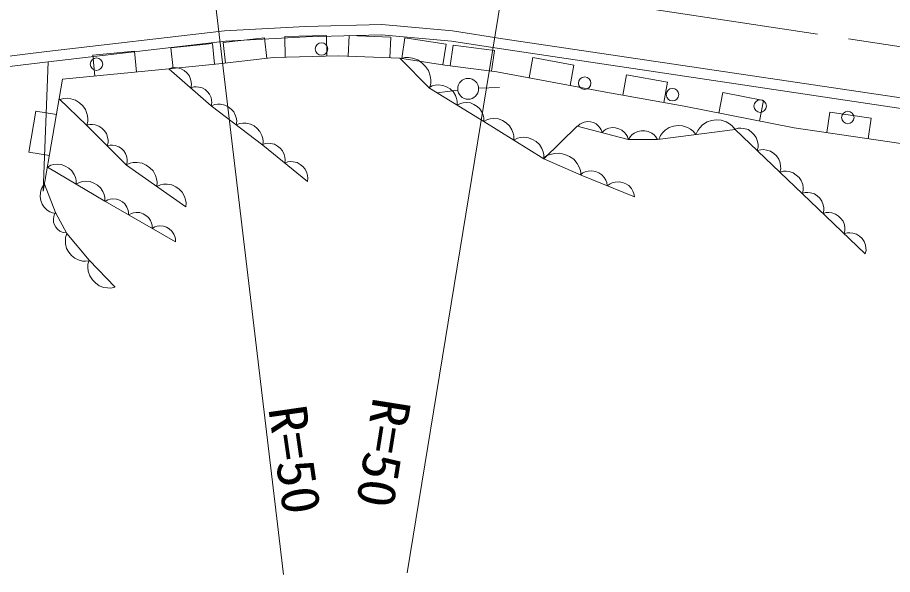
# Model space of a CAD drawing. Units: millimetres, scale not verified. Extents: x 40000 to 680000, y 20000 to 380000.
# Drawn here: x 268390 to 310356, y 298691 to 325429 of the extents above; entities that cross this region are included whole.
import ezdxf
from ezdxf.enums import TextEntityAlignment as Align

# ---------------------------------------------------------------- set-up
doc = ezdxf.new("R2010")
doc.units = ezdxf.units.MM
doc.header["$LTSCALE"] = 1000
doc.linetypes.add('CHAIN', pattern=[18.5, 12, -1.5, 3.5, -1.5])
for name, color, linetype, lineweight in [('M-BGD', 7, 'Continuous', 13), ('M-BMK', 2, 'CHAIN', 13), ('M-STR-HTXT', 7, 'Continuous', 13)]:
    doc.layers.add(name, color=color, linetype=linetype, lineweight=lineweight)
doc.styles.add('ＭＳ ゴシック', font='')
doc.styles.get('ＭＳ ゴシック').set_extended_font_data('MS Gothic')

msp = doc.modelspace()

# ---------------------------------------------------------------- linework, layer by layer
at = {"layer": 'M-BGD'}
for p, q in [((278317, 324784), (282208, 325000)), ((282208, 325000), (285867, 325093)), ((285867, 325093), (289258, 324782)), ((269798, 323800), (278317, 324784)), ((280235, 324458), (278248, 324233)), ((278360, 324285), (282228, 324500)), ((278360, 324285), (282228, 324500)), ((280347, 323464), (280235, 324458)), ((283203, 324567), (281204, 324515)), ((281204, 324515), (281230, 323515)), ((282228, 324500), (285851, 324592)), ((282228, 324500), (285851, 324592)), ((283229, 323568), (283203, 324567)), ((284293, 324564), (284256, 323565)), ((286291, 324490), (284293, 324564)), ((285851, 324592), (289197, 324285)), ((285851, 324592), (289197, 324285)), ((286254, 323491), (286291, 324490)), ((286965, 324448), (286816, 323459)), ((288943, 324152), (286965, 324448)), ((289258, 324782), (291671, 324411)), ((291671, 324411), (311905, 321402)), ((269856, 323303), (278360, 324285)), ((269856, 323303), (278360, 324285)), ((277737, 324177), (275748, 323973)), ((277839, 323182), (277737, 324177)), ((278248, 324233), (278360, 323239)), ((288794, 323163), (288943, 324152)), ((289277, 324106), (289147, 323115)), ((289197, 324285), (291597, 323917)), ((289197, 324285), (291597, 323917)), ((291260, 323848), (289277, 324106)), ((265036, 323216), (269795, 323799)), ((274000, 323805), (272009, 323614)), ((272009, 323614), (272104, 322619)), ((274095, 322809), (274000, 323805)), ((275748, 323973), (275849, 322979)), ((283790, 323582), (280670, 323501)), ((286720, 323474), (283790, 323582)), ((291130, 322856), (291260, 323848)), ((291597, 323917), (311829, 320908)), ((291597, 323917), (311829, 320908)), ((265097, 322720), (269856, 323303)), ((269627, 317098), (269856, 323303)), ((278038, 323202), (275650, 322958)), ((280670, 323501), (278038, 323202)), ((288154, 322036), (286720, 323474)), ((288891, 323148), (286720, 323474)), ((286968, 323508), (286742, 323452)), ((287138, 323508), (286968, 323508)), ((287336, 323479), (287138, 323508)), ((287590, 323394), (287336, 323479)), ((287788, 323252), (287590, 323394)), ((287958, 323083), (287788, 323252)), ((291387, 322823), (288891, 323148)), ((293112, 323515), (292927, 322533)), ((295078, 323146), (293112, 323515)), ((294893, 322163), (295078, 323146)), ((275650, 322958), (270550, 322470)), ((275798, 323016), (275643, 322965)), ((277681, 321195), (275650, 322958)), ((275916, 323024), (275798, 323016)), ((276056, 323014), (275916, 323024)), ((276238, 322967), (276056, 323014)), ((276383, 322878), (276238, 322967)), ((276510, 322768), (276383, 322878)), ((276618, 322637), (276510, 322768)), ((288099, 322884), (287958, 323083)), ((288183, 322630), (288099, 322884)), ((296433, 321873), (291387, 322823)), ((270550, 322470), (269627, 317098)), ((276690, 322463), (276618, 322637)), ((276720, 322326), (276690, 322463)), ((276728, 322208), (276720, 322326)), ((288211, 322432), (288183, 322630)), ((288211, 322262), (288211, 322432)), ((297593, 322681), (297416, 321697)), ((299561, 322328), (297593, 322681)), ((299385, 321344), (299561, 322328)), ((276700, 322047), (276728, 322208)), ((276844, 322094), (276700, 322047)), ((276954, 322102), (276844, 322094)), ((277084, 322092), (276954, 322102)), ((277253, 322049), (277084, 322092)), ((277387, 321966), (277253, 322049)), ((277505, 321864), (277387, 321966)), ((288283, 322144), (288118, 322058)), ((288154, 322036), (288211, 322262)), ((290759, 320435), (288154, 322036)), ((288415, 322176), (288283, 322144)), ((288575, 322190), (288415, 322176)), ((289506, 321941), (288515, 321810)), ((288789, 322172), (288575, 322190)), ((288969, 322098), (288789, 322172)), ((289133, 321998), (288969, 322098)), ((289279, 321870), (289133, 321998)), ((290502, 322029), (291500, 322075)), ((271712, 320245), (270386, 321520)), ((270617, 321547), (270415, 321492)), ((270770, 321550), (270617, 321547)), ((270949, 321528), (270770, 321550)), ((271179, 321457), (270949, 321528)), ((271360, 321333), (271179, 321457)), ((277606, 321742), (277505, 321864)), ((277673, 321581), (277606, 321742)), ((277700, 321454), (277673, 321581)), ((289393, 321688), (289279, 321870)), ((289451, 321539), (289393, 321688)), ((289483, 321407), (289451, 321539)), ((300368, 321168), (296433, 321873)), ((302211, 321826), (302019, 320844)), ((304174, 321441), (302211, 321826)), ((271516, 321183), (271360, 321333)), ((271646, 321008), (271516, 321183)), ((277681, 321195), (277708, 321344)), ((280150, 319295), (277681, 321195)), ((277856, 321250), (277693, 321186)), ((277708, 321344), (277700, 321454)), ((277982, 321266), (277856, 321250)), ((278132, 321264), (277982, 321266)), ((278330, 321226), (278132, 321264)), ((278491, 321140), (278330, 321226)), ((278633, 321030), (278491, 321140)), ((289481, 321220), (289483, 321407)), ((289636, 321301), (289481, 321220)), ((289760, 321331), (289636, 321301)), ((289909, 321344), (289760, 321331)), ((290110, 321327), (289909, 321344)), ((290279, 321258), (290110, 321327)), ((290432, 321164), (290279, 321258)), ((290570, 321044), (290432, 321164)), ((290676, 320873), (290570, 321044)), ((305633, 320136), (300368, 321168)), ((303982, 320460), (304174, 321441)), ((269272, 320939), (268933, 318967)), ((270258, 320769), (269272, 320939)), ((271727, 320780), (271646, 321008)), ((271756, 320602), (271727, 320780)), ((278758, 320897), (278633, 321030)), ((278846, 320715), (278758, 320897)), ((278886, 320571), (278846, 320715)), ((290731, 320734), (290676, 320873)), ((290761, 320610), (290731, 320734)), ((307355, 320892), (307208, 319903)), ((309333, 320599), (307355, 320892)), ((271861, 320295), (271702, 320255)), ((271712, 320245), (271759, 320450)), ((273612, 318346), (271712, 320245)), ((271759, 320450), (271756, 320602)), ((271980, 320295), (271861, 320295)), ((272118, 320275), (271980, 320295)), ((272296, 320215), (272118, 320275)), ((272435, 320116), (272296, 320215)), ((278882, 320271), (278902, 320445)), ((279056, 320339), (278882, 320271)), ((278902, 320445), (278886, 320571)), ((279190, 320357), (279056, 320339)), ((279350, 320355), (279190, 320357)), ((279561, 320314), (279350, 320355)), ((279733, 320222), (279561, 320314)), ((279885, 320105), (279733, 320222)), ((290925, 320532), (290749, 320441)), ((290759, 320435), (290761, 320610)), ((293635, 318644), (290759, 320435)), ((291066, 320564), (290925, 320532)), ((291235, 320579), (291066, 320564)), ((291462, 320558), (291235, 320579)), ((291653, 320479), (291462, 320558)), ((291826, 320371), (291653, 320479)), ((291982, 320234), (291826, 320371)), ((292101, 320040), (291982, 320234)), ((293635, 318644), (295239, 320218)), ((297681, 319567), (295239, 320218)), ((295366, 320308), (295266, 320211)), ((295454, 320359), (295366, 320308)), ((295566, 320404), (295454, 320359)), ((295723, 320437), (295566, 320404)), ((295869, 320423), (295723, 320437)), ((296008, 320386), (295869, 320423)), ((296141, 320325), (296008, 320386)), ((296261, 320219), (296141, 320325)), ((296336, 320124), (296261, 320219)), ((299856, 320212), (299646, 320148)), ((300070, 320240), (299856, 320212)), ((300289, 320232), (300070, 320240)), ((300517, 320153), (300289, 320232)), ((301248, 320272), (301112, 320139)), ((301459, 320414), (301248, 320272)), ((301680, 320482), (301459, 320414)), ((301906, 320511), (301680, 320482)), ((302137, 320503), (301906, 320511)), ((302378, 320420), (302137, 320503)), ((302544, 320327), (302378, 320420)), ((302671, 320229), (302544, 320327)), ((302809, 320055), (302671, 320229)), ((309186, 319610), (309333, 320599)), ((272554, 319998), (272435, 320116)), ((272653, 319859), (272554, 319998)), ((272712, 319681), (272653, 319859)), ((280018, 319963), (279885, 320105)), ((280111, 319770), (280018, 319963)), ((292162, 319882), (292101, 320040)), ((292195, 319741), (292162, 319882)), ((296387, 320036), (296336, 320124)), ((296425, 319902), (296387, 320036)), ((296534, 320007), (296425, 319902)), ((296630, 320062), (296534, 320007)), ((296750, 320111), (296630, 320062)), ((296921, 320146), (296750, 320111)), ((297078, 320131), (296921, 320146)), ((297229, 320091), (297078, 320131)), ((297373, 320026), (297229, 320091)), ((297504, 319910), (297373, 320026)), ((297584, 319808), (297504, 319910)), ((297639, 319712), (297584, 319808)), ((297860, 319791), (297776, 319707)), ((297972, 319875), (297860, 319791)), ((298140, 319959), (297972, 319875)), ((298308, 319987), (298140, 319959)), ((298476, 319987), (298308, 319987)), ((298644, 319959), (298476, 319987)), ((298812, 319875), (298644, 319959)), ((298924, 319791), (298812, 319875)), ((299008, 319707), (298924, 319791)), ((302809, 320055), (299092, 319567)), ((299317, 319887), (299224, 319766)), ((299446, 320013), (299317, 319887)), ((299646, 320148), (299446, 320013)), ((300674, 320065), (300517, 320153)), ((300795, 319972), (300674, 320065)), ((300925, 319808), (300795, 319972)), ((301014, 320011), (300925, 319808)), ((301112, 320139), (301014, 320011)), ((302957, 320121), (302788, 320075)), ((306038, 316962), (302809, 320055)), ((303084, 320124), (302957, 320121)), ((303233, 320106), (303084, 320124)), ((303426, 320046), (303233, 320106)), ((303576, 319943), (303426, 320046)), ((303706, 319819), (303576, 319943)), ((303816, 319673), (303706, 319819)), ((310761, 319377), (305633, 320136)), ((272692, 319265), (272732, 319423)), ((272732, 319542), (272712, 319681)), ((272732, 319423), (272732, 319542)), ((280154, 319615), (280111, 319770)), ((280272, 319377), (280118, 319322)), ((280150, 319295), (280172, 319481)), ((280172, 319481), (280154, 319615)), ((280390, 319390), (280272, 319377)), ((280530, 319385), (280390, 319390)), ((280713, 319344), (280530, 319385)), ((292192, 319543), (292195, 319741)), ((292368, 319633), (292192, 319543)), ((292509, 319666), (292368, 319633)), ((292678, 319681), (292509, 319666)), ((292905, 319659), (292678, 319681)), ((293096, 319580), (292905, 319659)), ((293269, 319473), (293096, 319580)), ((293425, 319336), (293269, 319473)), ((297681, 319567), (297639, 319712)), ((299092, 319567), (297681, 319567)), ((297776, 319707), (297692, 319567)), ((299092, 319567), (299008, 319707)), ((299224, 319766), (299141, 319573)), ((303883, 319483), (303816, 319673)), ((303908, 319335), (303883, 319483)), ((268933, 318967), (269919, 318798)), ((272839, 319302), (272692, 319265)), ((272950, 319302), (272839, 319302)), ((273078, 319283), (272950, 319302)), ((273244, 319228), (273078, 319283)), ((273373, 319136), (273244, 319228)), ((273483, 319026), (273373, 319136)), ((273575, 318897), (273483, 319026)), ((282294, 317559), (280150, 319295)), ((280861, 319260), (280713, 319344)), ((280992, 319154), (280861, 319260)), ((281105, 319027), (280992, 319154)), ((281182, 318856), (281105, 319027)), ((293544, 319141), (293425, 319336)), ((293605, 318983), (293544, 319141)), ((293638, 318842), (293605, 318983)), ((303872, 319037), (303910, 319208)), ((304040, 319083), (303872, 319037)), ((303910, 319208), (303908, 319335)), ((304168, 319086), (304040, 319083)), ((304317, 319068), (304168, 319086)), ((304509, 319009), (304317, 319068)), ((304659, 318906), (304509, 319009)), ((273630, 318732), (273575, 318897)), ((273648, 318603), (273630, 318732)), ((273648, 318493), (273648, 318603)), ((281216, 318720), (281182, 318856)), ((281206, 318440), (281229, 318602)), ((281229, 318602), (281216, 318720)), ((293785, 318797), (293595, 318662)), ((293635, 318644), (293638, 318842)), ((295426, 317857), (293635, 318644)), ((293943, 318858), (293785, 318797)), ((294138, 318904), (293943, 318858)), ((294406, 318917), (294138, 318904)), ((294642, 318857), (294406, 318917)), ((294861, 318761), (294642, 318857)), ((295065, 318628), (294861, 318761)), ((295236, 318421), (295065, 318628)), ((304789, 318781), (304659, 318906)), ((304899, 318635), (304789, 318781)), ((304966, 318446), (304899, 318635)), ((272581, 316609), (269825, 318249)), ((269995, 318334), (269831, 318246)), ((270127, 318368), (269995, 318334)), ((270286, 318385), (270127, 318368)), ((270500, 318369), (270286, 318385)), ((270681, 318298), (270500, 318369)), ((270846, 318200), (270681, 318298)), ((270995, 318074), (270846, 318200)), ((273791, 318439), (273599, 318354)), ((273612, 318346), (273648, 318493)), ((276460, 316338), (273612, 318346)), ((273942, 318465), (273791, 318439)), ((274122, 318471), (273942, 318465)), ((274361, 318434), (274122, 318471)), ((274558, 318339), (274361, 318434)), ((274735, 318215), (274558, 318339)), ((274890, 318061), (274735, 318215)), ((281359, 318496), (281206, 318440)), ((281477, 318509), (281359, 318496)), ((281617, 318503), (281477, 318509)), ((281801, 318463), (281617, 318503)), ((281949, 318379), (281801, 318463)), ((282079, 318273), (281949, 318379)), ((282192, 318146), (282079, 318273)), ((282270, 317975), (282192, 318146)), ((295335, 318247), (295236, 318421)), ((295396, 318089), (295335, 318247)), ((304955, 318000), (304994, 318170)), ((304991, 318298), (304966, 318446)), ((304994, 318170), (304991, 318298)), ((271111, 317894), (270995, 318074)), ((271171, 317746), (271111, 317894)), ((271205, 317614), (271171, 317746)), ((275005, 317848), (274890, 318061)), ((275060, 317677), (275005, 317848)), ((282304, 317839), (282270, 317975)), ((282294, 317559), (282317, 317721)), ((282317, 317721), (282304, 317839)), ((295510, 317974), (295380, 317876)), ((295426, 317857), (295396, 318089)), ((297976, 316826), (295426, 317857)), ((295620, 318021), (295510, 317974)), ((295755, 318056), (295620, 318021)), ((295942, 318071), (295755, 318056)), ((296109, 318034), (295942, 318071)), ((296264, 317971), (296109, 318034)), ((296410, 317882), (296264, 317971)), ((296534, 317742), (296410, 317882)), ((296606, 317622), (296534, 317742)), ((305124, 318046), (304955, 318000)), ((305251, 318049), (305124, 318046)), ((305400, 318030), (305251, 318049)), ((305592, 317971), (305400, 318030)), ((305743, 317868), (305592, 317971)), ((305873, 317744), (305743, 317868)), ((305982, 317597), (305873, 317744)), ((269576, 317283), (269526, 317167)), ((269683, 317422), (269576, 317283)), ((269683, 317422), (270220, 316067)), ((271206, 317428), (271205, 317614)), ((271370, 317516), (271206, 317428)), ((271501, 317549), (271370, 317516)), ((271661, 317566), (271501, 317549)), ((271875, 317551), (271661, 317566)), ((272056, 317480), (271875, 317551)), ((272221, 317382), (272056, 317480)), ((272370, 317256), (272221, 317382)), ((275086, 317527), (275060, 317677)), ((275071, 317317), (275086, 317527)), ((275252, 317398), (275071, 317317)), ((275394, 317422), (275252, 317398)), ((275564, 317427), (275394, 317422)), ((275790, 317393), (275564, 317427)), ((275976, 317303), (275790, 317393)), ((276143, 317186), (275976, 317303)), ((296653, 317512), (296606, 317622)), ((296678, 317351), (296653, 317512)), ((296808, 317449), (296678, 317351)), ((296918, 317496), (296808, 317449)), ((297053, 317532), (296918, 317496)), ((297240, 317547), (297053, 317532)), ((297407, 317510), (297240, 317547)), ((297562, 317447), (297407, 317510)), ((297708, 317358), (297562, 317447)), ((297832, 317217), (297708, 317358)), ((306050, 317408), (305982, 317597)), ((306074, 317260), (306050, 317408)), ((269487, 317022), (269469, 316821)), ((269526, 317167), (269487, 317022)), ((272486, 317075), (272370, 317256)), ((272546, 316928), (272486, 317075)), ((272580, 316796), (272546, 316928)), ((276290, 317040), (276143, 317186)), ((276398, 316840), (276290, 317040)), ((297904, 317097), (297832, 317217)), ((297951, 316988), (297904, 317097)), ((297976, 316826), (297951, 316988)), ((306170, 317030), (306012, 316987)), ((306038, 316962), (306077, 317133)), ((309050, 314086), (306038, 316962)), ((306077, 317133), (306074, 317260)), ((306288, 317033), (306170, 317030)), ((306427, 317016), (306288, 317033)), ((306607, 316961), (306427, 317016)), ((306748, 316865), (306607, 316961)), ((306869, 316749), (306748, 316865)), ((269469, 316821), (269508, 316643)), ((269508, 316643), (269574, 316476)), ((269574, 316476), (269668, 316319)), ((272581, 316609), (272580, 316796)), ((275972, 314656), (272581, 316609)), ((272725, 316676), (272593, 316602)), ((272832, 316705), (272725, 316676)), ((272961, 316720), (272832, 316705)), ((273135, 316710), (272961, 316720)), ((273283, 316655), (273135, 316710)), ((273418, 316577), (273283, 316655)), ((273540, 316477), (273418, 316577)), ((273636, 316331), (273540, 316477)), ((276450, 316678), (276398, 316840)), ((276475, 316536), (276450, 316678)), ((276460, 316338), (276475, 316536)), ((306971, 316613), (306869, 316749)), ((307035, 316436), (306971, 316613)), ((307058, 316298), (307035, 316436)), ((269668, 316319), (269818, 316185)), ((269818, 316185), (269946, 316107)), ((269946, 316107), (270063, 316056)), ((270063, 316056), (270235, 316028)), ((270220, 316067), (270155, 315956)), ((270220, 316067), (270763, 315063)), ((273688, 316212), (273636, 316331)), ((273716, 316105), (273688, 316212)), ((273719, 315954), (273716, 316105)), ((273852, 316027), (273719, 315954)), ((273958, 316056), (273852, 316027)), ((274087, 316072), (273958, 316056)), ((274261, 316061), (274087, 316072)), ((274409, 316006), (274261, 316061)), ((274545, 315928), (274409, 316006)), ((307025, 316020), (307061, 316179)), ((307182, 316063), (307025, 316020)), ((307061, 316179), (307058, 316298)), ((307301, 316066), (307182, 316063)), ((307440, 316049), (307301, 316066)), ((307619, 315994), (307440, 316049)), ((270128, 315867), (270112, 315758)), ((270112, 315758), (270116, 315611)), ((270116, 315611), (270160, 315484)), ((270155, 315956), (270128, 315867)), ((274667, 315828), (274545, 315928)), ((274763, 315682), (274667, 315828)), ((274814, 315563), (274763, 315682)), ((307760, 315898), (307619, 315994)), ((307882, 315782), (307760, 315898)), ((307984, 315646), (307882, 315782)), ((308047, 315469), (307984, 315646)), ((270160, 315484), (270223, 315368)), ((270223, 315368), (270305, 315262)), ((270305, 315262), (270426, 315177)), ((270426, 315177), (270526, 315131)), ((274843, 315456), (274814, 315563)), ((274846, 315305), (274843, 315456)), ((274978, 315378), (274846, 315305)), ((275085, 315407), (274978, 315378)), ((275214, 315423), (275085, 315407)), ((275388, 315412), (275214, 315423)), ((275536, 315357), (275388, 315412)), ((275671, 315279), (275536, 315357)), ((275793, 315179), (275671, 315279)), ((275889, 315033), (275793, 315179)), ((308037, 315053), (308073, 315212)), ((308070, 315331), (308047, 315469)), ((308073, 315212), (308070, 315331)), ((270526, 315131), (270615, 315105)), ((270615, 315105), (270743, 315099)), ((270697, 314876), (270684, 314732)), ((270763, 315063), (270697, 314876)), ((270763, 315063), (271821, 313788)), ((275941, 314914), (275889, 315033)), ((275969, 314807), (275941, 314914)), ((275972, 314656), (275969, 314807)), ((308195, 315096), (308037, 315053)), ((308313, 315099), (308195, 315096)), ((308452, 315082), (308313, 315099)), ((308632, 315027), (308452, 315082)), ((308773, 314931), (308632, 315027)), ((308894, 314815), (308773, 314931)), ((308996, 314679), (308894, 314815)), ((270684, 314732), (270692, 314562)), ((270692, 314562), (270744, 314340)), ((270744, 314340), (270848, 314162)), ((309060, 314502), (308996, 314679)), ((309083, 314364), (309060, 314502)), ((309086, 314245), (309083, 314364)), ((270848, 314162), (270978, 314005)), ((270978, 314005), (271135, 313869)), ((309050, 314086), (309086, 314245)), ((271135, 313869), (271343, 313777)), ((271343, 313777), (271509, 313738)), ((271509, 313738), (271652, 313725)), ((271652, 313725), (271848, 313755)), ((271766, 313585), (271762, 313432)), ((271821, 313788), (271766, 313585)), ((271821, 313788), (273069, 312485)), ((271762, 313432), (271784, 313254)), ((271784, 313254), (271855, 313023)), ((271855, 313023), (271979, 312842)), ((271979, 312842), (272128, 312686)), ((272128, 312686), (272304, 312555)), ((272304, 312555), (272531, 312474)), ((272531, 312474), (272709, 312445)), ((272709, 312445), (272862, 312441)), ((272862, 312441), (273066, 312488))]:
    msp.add_line(p, q, dxfattribs=at)
for centre, radius in [((282973, 323920), 300), ((272181, 323188), 300), ((290002, 322006), 500), ((295594, 322274), 300), ((299801, 321725), 300), ((304008, 321176), 300), ((308215, 320628), 300)]:
    msp.add_circle(centre, radius, dxfattribs=at)
at = {"layer": 'M-BMK'}
msp.add_line((325046, 321852), (291680, 326919), dxfattribs=at)
at = {"layer": 'M-STR-HTXT'}
for p, q in [((281154, 298691), (277752, 327265)), ((291680, 326919), (287085, 298770))]:
    msp.add_line(p, q, dxfattribs=at)

# ---------------------------------------------------------------- texts
at = {"layer": 'M-STR-HTXT', "style": 'ＭＳ ゴシック', "width": 1.05}
for rotation, p in [(261, (284915, 307342)), (278.2, (279872, 306590))]:
    msp.add_text('R=50', height=1833, rotation=rotation, dxfattribs=at).set_placement(p, align=Align.BOTTOM_LEFT)

doc.saveas('drawing.dxf')
